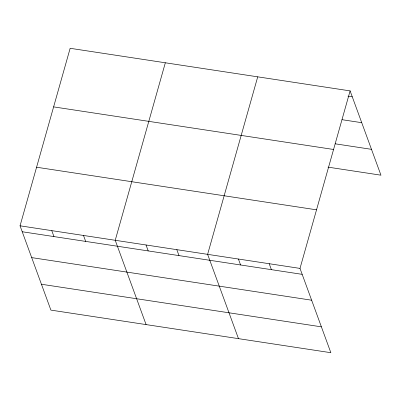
<?xml version="1.0" encoding="UTF-8"?>
<svg xmlns="http://www.w3.org/2000/svg" width="401" height="401" viewBox="0 0 401 401"><rect width="100%" height="100%" fill="white"/><g stroke="black" fill="none" stroke-linecap="round" stroke-linejoin="round"><path stroke-width="0.6" d="M350.103 90.892L300.003 268.404L330.85 352.7L50.897 310.108L20.05 225.813L70.15 48.3L350.103 90.892L380.95 175.187L327.983 167.132M165.332 62.782L115.232 240.294L146.084 324.589M257.718 76.837L207.618 254.349L238.47 338.644M347.963 96.18L352.278 96.836M342.028 119.693L361.737 122.691M335.151 143.804L371.486 149.332M53.614 106.877L333.572 149.473M36.581 167.232L316.534 209.823M20.05 225.813L300.003 268.404M22.225 231.753L302.179 274.344M31.689 257.612L311.642 300.204M41.438 284.254L321.391 326.845M269.206 263.718L271.382 269.662M238.415 259.031L240.59 264.976M176.826 249.663L178.996 255.607M146.029 244.976L148.205 250.921M83.508 235.467L85.679 241.407M51.779 230.64L53.955 236.58"/></g></svg>
